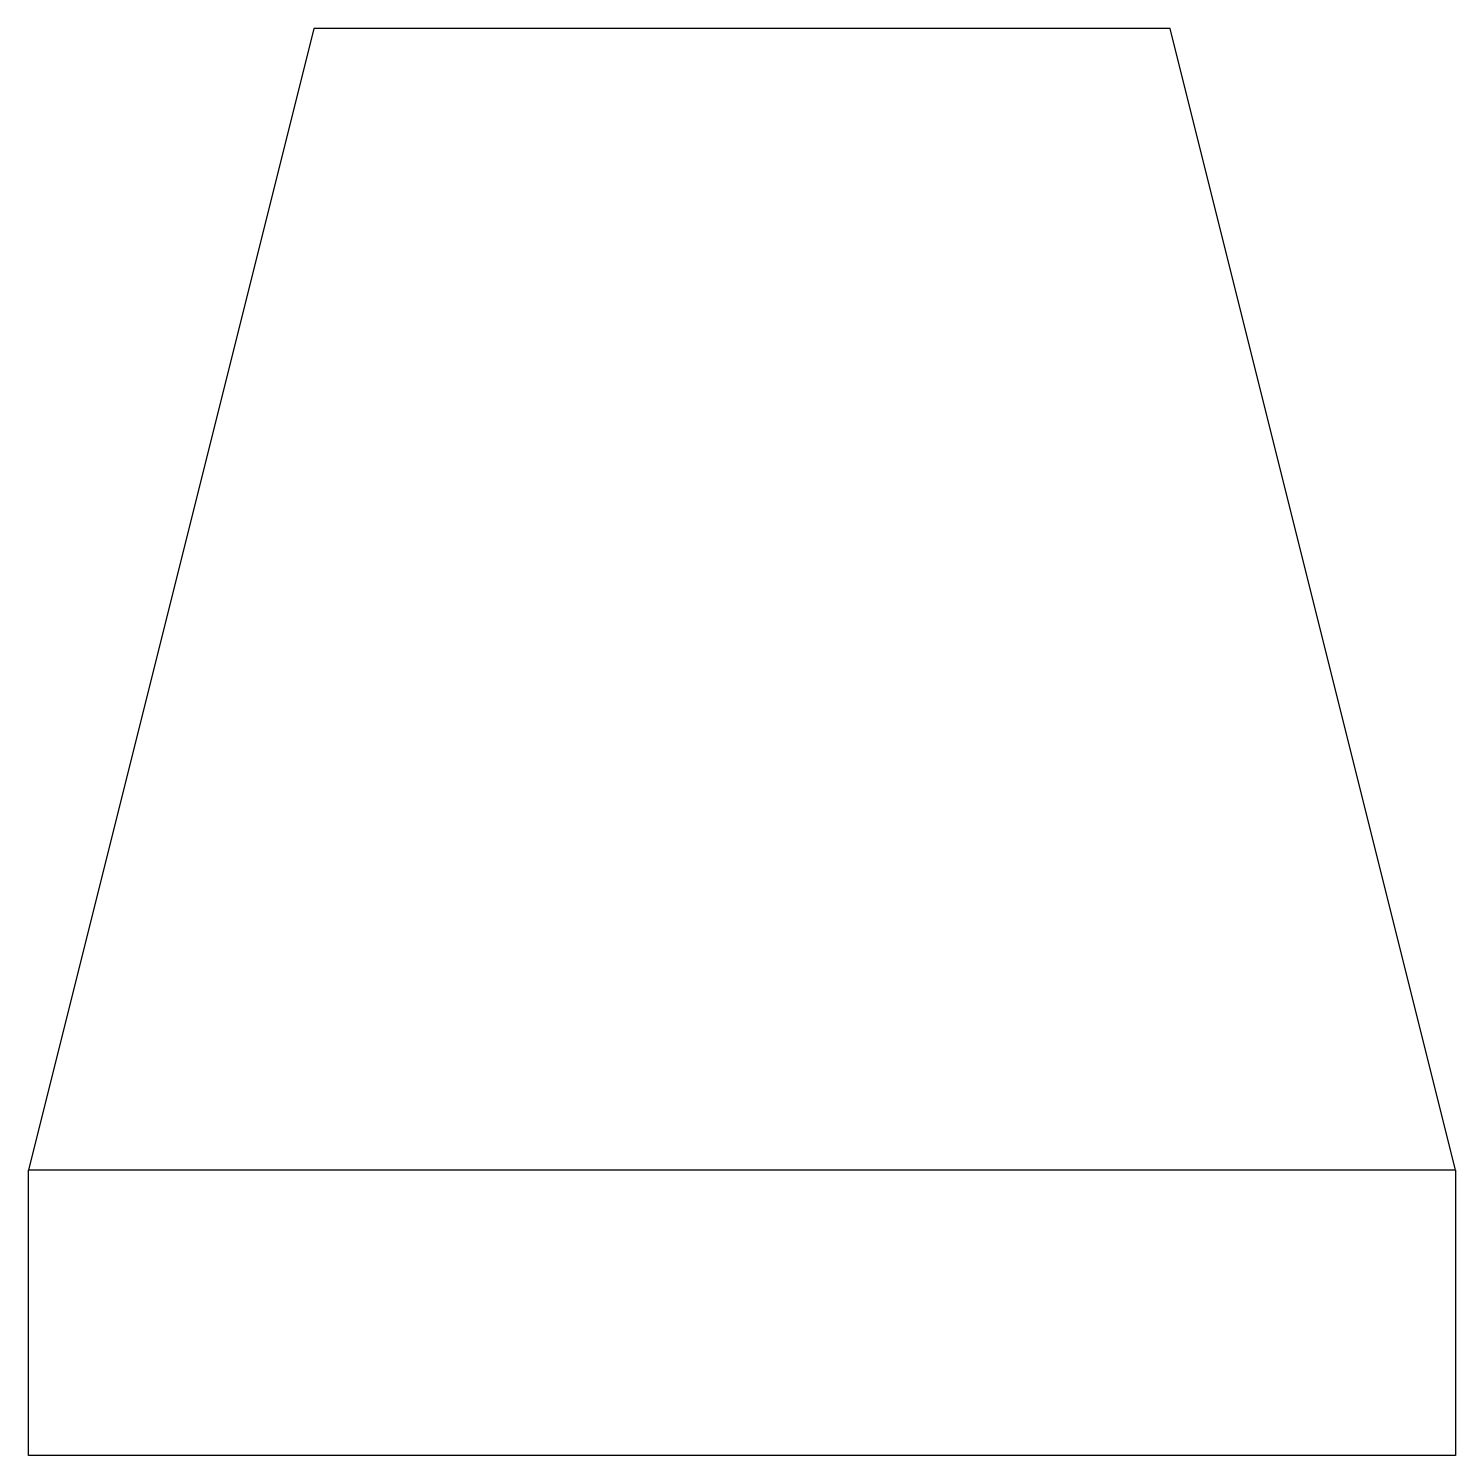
# Model space of a CAD drawing. Extents: x 2.8 to 29.2, y -2.8 to 23.7.
import ezdxf

# ---------------------------------------------------------------- set-up
doc = ezdxf.new("R2010")
doc.units = 0
doc.layers.add('DEFAULT_255_2_778', color=255, linetype='CONTINUOUS')

msp = doc.modelspace()

# ---------------------------------------------------------------- linework, layer by layer
at = {"layer": 'DEFAULT_255_2_778'}
for p, q in [((8.07, 23.68), (2.778, 2.513)), ((23.945, 23.68), (8.07, 23.68)), ((29.236, 2.513), (23.945, 23.68)), ((2.778, -2.778), (2.778, 2.514)), ((29.236, 2.514), (2.778, 2.514)), ((29.236, 2.514), (29.236, -2.778)), ((29.236, -2.778), (2.778, -2.778))]:
    msp.add_line(p, q, dxfattribs=at)

doc.saveas('drawing.dxf')
